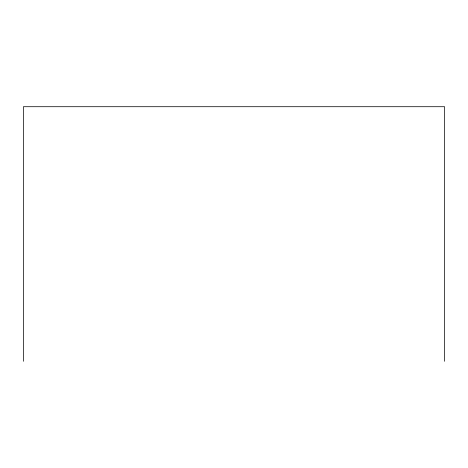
<?xml version="1.0" encoding="UTF-8"?>
<svg xmlns="http://www.w3.org/2000/svg" width="468" height="468" viewBox="0 0 468 468"><rect width="100%" height="100%" fill="white"/><g stroke="black" fill="none" stroke-linecap="round" stroke-linejoin="round"><path stroke-width="0.7" d="M444.6 361.29L444.6 106.71L23.4 106.71L23.4 361.29"/></g></svg>
